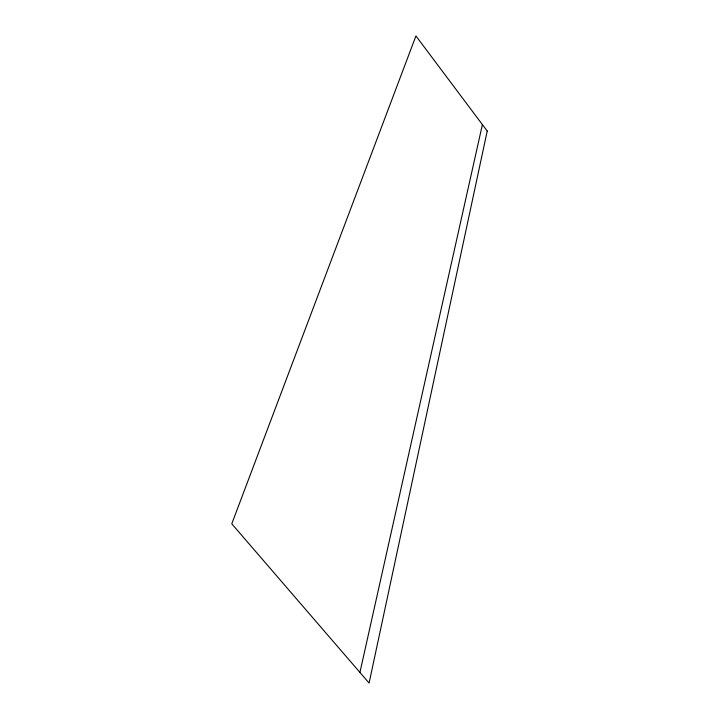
<?xml version="1.0" encoding="UTF-8"?>
<svg xmlns="http://www.w3.org/2000/svg" width="719" height="719" viewBox="0 0 719 719"><rect width="100%" height="100%" fill="white"/><g stroke="black" fill="none" stroke-linecap="round" stroke-linejoin="round"><path stroke-width="1.08" d="M359.922 672.427L482.395 124.603M487.221 131.038L369.09 683.05L231.779 523.809L415.933 35.95L487.221 131.038"/></g></svg>
